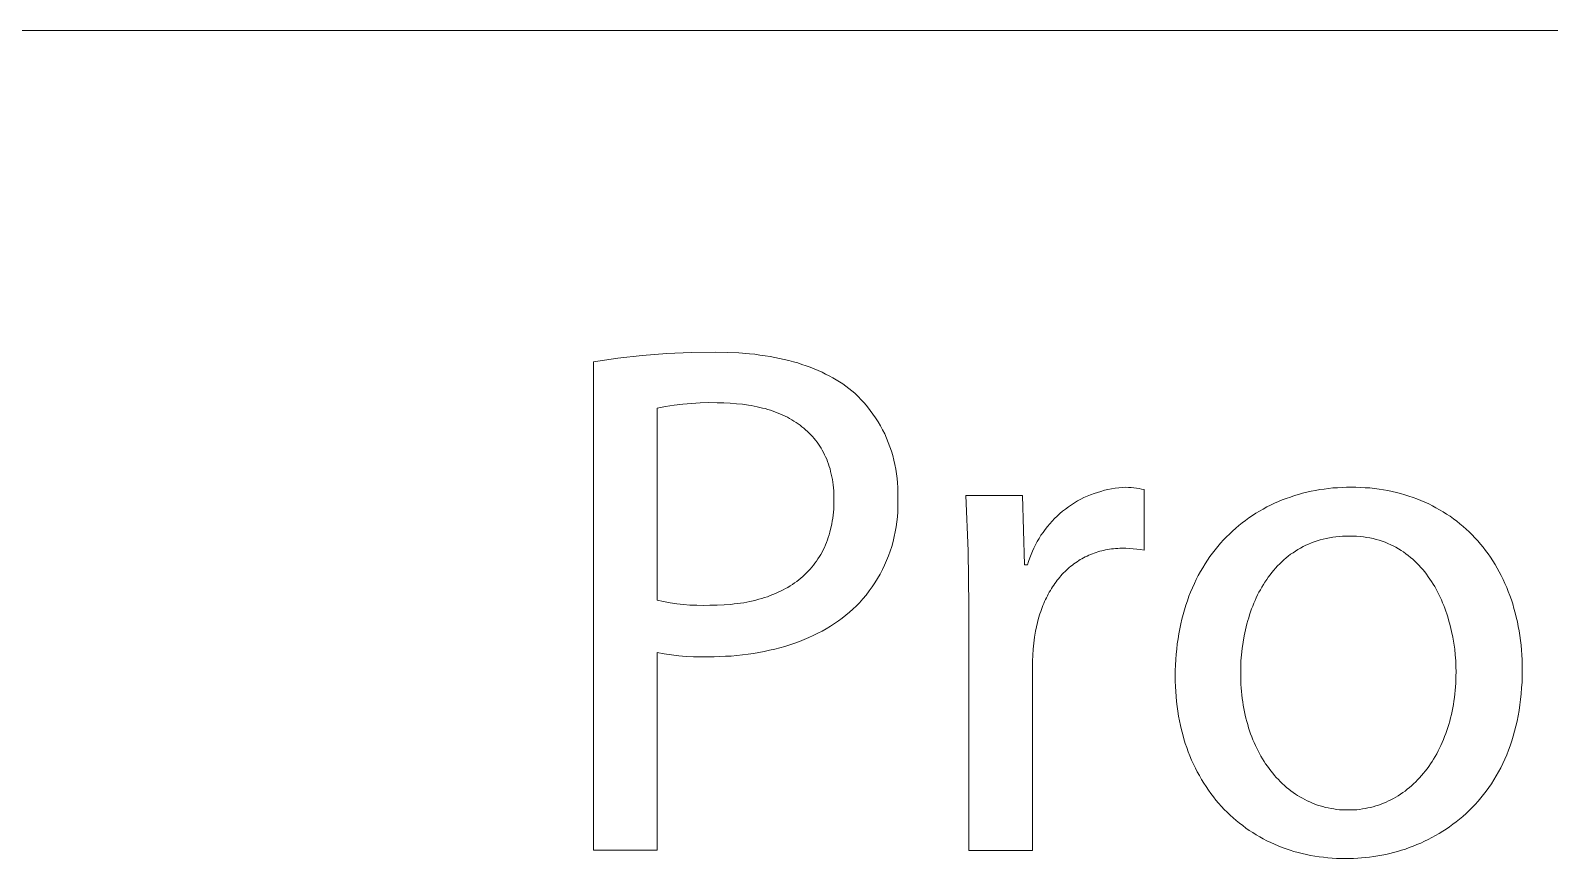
# Model space of a CAD drawing. Header units: millimetres. Extents: x -1519 to 3497, y -297 to 3208.
# Drawn here: x 1862.4 to 1966.4, y -213.3 to -156.6 of the extents above; entities that cross this region are included whole.
import ezdxf

# ---------------------------------------------------------------- set-up
doc = ezdxf.new("R2010")
doc.units = ezdxf.units.MM
doc.header["$MEASUREMENT"] = 0
doc.layers.add('Domyślny', color=7, linetype='Continuous', true_color=0x000000)

msp = doc.modelspace()

# ---------------------------------------------------------------- linework, layer by layer
at = {"layer": 'Domyślny', "color": 18, "lineweight": 15, "true_color": 0x000000}
for p, q in [((1601.48, -156.6), (3492.39, -156.6)), ((1902.64, -179.04), (1904.31, -178.85)), ((1904.31, -178.85), (1905.99, -178.72)), ((1905.99, -178.72), (1907.67, -178.65)), ((1907.67, -178.65), (1909.35, -178.63)), ((1909.35, -178.63), (1910.15, -178.64)), ((1910.15, -178.64), (1910.92, -178.68)), ((1910.92, -178.68), (1911.66, -178.74)), ((1911.66, -178.74), (1912.02, -178.77)), ((1912.02, -178.77), (1912.37, -178.82)), ((1912.37, -178.82), (1912.72, -178.87)), ((1912.72, -178.87), (1913.06, -178.92)), ((1900.97, -179.28), (1902.64, -179.04)), ((1900.97, -212.72), (1900.97, -179.28)), ((1913.06, -178.92), (1913.39, -178.98)), ((1913.39, -178.98), (1913.72, -179.05)), ((1913.72, -179.05), (1914.04, -179.12)), ((1914.04, -179.12), (1914.35, -179.19)), ((1914.35, -179.19), (1914.66, -179.28)), ((1914.66, -179.28), (1914.96, -179.36)), ((1914.96, -179.36), (1915.25, -179.46)), ((1915.25, -179.46), (1915.54, -179.55)), ((1915.54, -179.55), (1915.82, -179.66)), ((1915.82, -179.66), (1916.09, -179.76)), ((1916.09, -179.76), (1916.36, -179.88)), ((1916.36, -179.88), (1916.62, -179.99)), ((1916.62, -179.99), (1916.87, -180.12)), ((1916.87, -180.12), (1917.12, -180.24)), ((1917.12, -180.24), (1917.36, -180.38)), ((1917.36, -180.38), (1917.59, -180.51)), ((1917.59, -180.51), (1917.82, -180.66)), ((1917.82, -180.66), (1918.04, -180.8)), ((1918.04, -180.8), (1918.26, -180.95)), ((1918.26, -180.95), (1918.46, -181.11)), ((1918.46, -181.11), (1918.66, -181.27)), ((1918.66, -181.27), (1918.86, -181.44)), ((1918.86, -181.44), (1919.09, -181.66)), ((1919.09, -181.66), (1919.31, -181.88)), ((1919.31, -181.88), (1919.52, -182.12)), ((1905.91, -182.35), (1905.33, -182.46)), ((1905.33, -182.46), (1905.33, -195.6)), ((1906.5, -182.25), (1905.91, -182.35)), ((1907.09, -182.18), (1906.5, -182.25)), ((1907.68, -182.13), (1907.09, -182.18)), ((1908.27, -182.1), (1907.68, -182.13)), ((1908.86, -182.08), (1908.27, -182.1)), ((1909.45, -182.09), (1908.86, -182.08)), ((1909.9, -182.09), (1909.45, -182.09)), ((1910.34, -182.11), (1909.9, -182.09)), ((1910.76, -182.15), (1910.34, -182.11)), ((1911.18, -182.19), (1910.76, -182.15)), ((1911.58, -182.25), (1911.18, -182.19)), ((1911.78, -182.28), (1911.58, -182.25)), ((1911.98, -182.32), (1911.78, -182.28)), ((1912.17, -182.36), (1911.98, -182.32)), ((1912.36, -182.4), (1912.17, -182.36)), ((1912.55, -182.45), (1912.36, -182.4)), ((1912.73, -182.49), (1912.55, -182.45)), ((1912.91, -182.55), (1912.73, -182.49)), ((1913.09, -182.6), (1912.91, -182.55)), ((1913.27, -182.66), (1913.09, -182.6)), ((1913.44, -182.72), (1913.27, -182.66)), ((1913.61, -182.79), (1913.44, -182.72)), ((1913.77, -182.86), (1913.61, -182.79)), ((1913.94, -182.93), (1913.77, -182.86)), ((1914.09, -183.01), (1913.94, -182.93)), ((1914.25, -183.08), (1914.09, -183.01)), ((1919.52, -182.12), (1919.73, -182.36)), ((1919.73, -182.36), (1919.92, -182.61)), ((1919.92, -182.61), (1920.11, -182.86)), ((1920.11, -182.86), (1920.29, -183.12)), ((1914.4, -183.17), (1914.25, -183.08)), ((1914.55, -183.25), (1914.4, -183.17)), ((1914.7, -183.34), (1914.55, -183.25)), ((1914.84, -183.43), (1914.7, -183.34)), ((1914.98, -183.53), (1914.84, -183.43)), ((1915.12, -183.62), (1914.98, -183.53)), ((1915.25, -183.73), (1915.12, -183.62)), ((1915.38, -183.83), (1915.25, -183.73)), ((1915.5, -183.94), (1915.38, -183.83)), ((1915.63, -184.05), (1915.5, -183.94)), ((1915.74, -184.16), (1915.63, -184.05)), ((1920.29, -183.12), (1920.46, -183.39)), ((1920.46, -183.39), (1920.62, -183.66)), ((1920.62, -183.66), (1920.77, -183.94)), ((1920.77, -183.94), (1920.91, -184.22)), ((1915.86, -184.28), (1915.74, -184.16)), ((1915.97, -184.4), (1915.86, -184.28)), ((1916.08, -184.53), (1915.97, -184.4)), ((1916.18, -184.65), (1916.08, -184.53)), ((1916.28, -184.79), (1916.18, -184.65)), ((1916.38, -184.92), (1916.28, -184.79)), ((1916.47, -185.06), (1916.38, -184.92)), ((1916.56, -185.2), (1916.47, -185.06)), ((1920.91, -184.22), (1921.04, -184.51)), ((1921.04, -184.51), (1921.16, -184.8)), ((1921.16, -184.8), (1921.27, -185.1)), ((1921.27, -185.1), (1921.37, -185.4)), ((1916.64, -185.34), (1916.56, -185.2)), ((1916.72, -185.49), (1916.64, -185.34)), ((1916.8, -185.64), (1916.72, -185.49)), ((1916.87, -185.79), (1916.8, -185.64)), ((1916.94, -185.95), (1916.87, -185.79)), ((1917, -186.11), (1916.94, -185.95)), ((1917.06, -186.28), (1917, -186.11)), ((1921.37, -185.4), (1921.46, -185.7)), ((1921.46, -185.7), (1921.54, -186.01)), ((1921.54, -186.01), (1921.61, -186.32)), ((1917.11, -186.45), (1917.06, -186.28)), ((1917.17, -186.62), (1917.11, -186.45)), ((1917.21, -186.79), (1917.17, -186.62)), ((1917.25, -186.97), (1917.21, -186.79)), ((1917.29, -187.15), (1917.25, -186.97)), ((1917.33, -187.33), (1917.29, -187.15)), ((1921.61, -186.32), (1921.67, -186.63)), ((1921.67, -186.63), (1921.72, -186.94)), ((1921.72, -186.94), (1921.76, -187.26)), ((1917.36, -187.52), (1917.33, -187.33)), ((1917.38, -187.71), (1917.36, -187.52)), ((1917.4, -187.91), (1917.38, -187.71)), ((1917.42, -188.11), (1917.4, -187.91)), ((1917.43, -188.31), (1917.42, -188.11)), ((1921.76, -187.26), (1921.78, -187.57)), ((1921.78, -187.57), (1921.8, -187.89)), ((1921.8, -187.89), (1921.8, -188.2)), ((1921.8, -188.2), (1921.8, -188.52)), ((1935.24, -188.3), (1935.48, -188.22)), ((1935.48, -188.22), (1935.71, -188.15)), ((1935.71, -188.15), (1935.95, -188.08)), ((1935.95, -188.08), (1936.19, -188.03)), ((1936.19, -188.03), (1936.44, -187.98)), ((1936.44, -187.98), (1936.68, -187.94)), ((1936.68, -187.94), (1936.93, -187.91)), ((1936.93, -187.91), (1937.17, -187.89)), ((1937.17, -187.89), (1937.42, -187.87)), ((1937.42, -187.87), (1937.6, -187.88)), ((1937.6, -187.88), (1937.78, -187.89)), ((1937.78, -187.89), (1937.96, -187.91)), ((1937.96, -187.91), (1938.14, -187.93)), ((1938.14, -187.93), (1938.32, -187.95)), ((1938.32, -187.95), (1938.5, -187.99)), ((1938.5, -187.99), (1938.67, -188.02)), ((1938.67, -188.02), (1938.67, -192.18)), ((1949.52, -188.28), (1949.81, -188.21)), ((1949.81, -188.21), (1950.1, -188.14)), ((1950.1, -188.14), (1950.4, -188.09)), ((1950.4, -188.09), (1950.7, -188.03)), ((1950.7, -188.03), (1951, -187.99)), ((1951, -187.99), (1951.3, -187.95)), ((1951.3, -187.95), (1951.6, -187.92)), ((1951.6, -187.92), (1951.91, -187.9)), ((1951.91, -187.9), (1952.22, -187.88)), ((1952.22, -187.88), (1952.53, -187.87)), ((1952.53, -187.87), (1952.84, -187.86)), ((1952.84, -187.86), (1953.17, -187.87)), ((1953.17, -187.87), (1953.49, -187.88)), ((1953.49, -187.88), (1953.81, -187.9)), ((1953.81, -187.9), (1954.13, -187.92)), ((1954.13, -187.92), (1954.44, -187.96)), ((1954.44, -187.96), (1954.75, -188)), ((1954.75, -188), (1955.05, -188.04)), ((1955.05, -188.04), (1955.35, -188.1)), ((1955.35, -188.1), (1955.65, -188.16)), ((1955.65, -188.16), (1955.94, -188.23)), ((1955.94, -188.23), (1956.23, -188.3)), ((1917.42, -189.36), (1917.43, -189.15)), ((1917.44, -188.51), (1917.43, -188.31)), ((1917.43, -189.15), (1917.44, -188.94)), ((1917.44, -188.72), (1917.44, -188.51)), ((1917.44, -188.94), (1917.44, -188.72)), ((1921.8, -188.52), (1921.81, -188.86)), ((1921.81, -189.21), (1921.8, -189.55)), ((1921.81, -188.86), (1921.81, -189.21)), ((1926.63, -192.22), (1926.46, -188.43)), ((1926.46, -188.43), (1930.34, -188.43)), ((1930.34, -188.43), (1930.49, -193.19)), ((1933.29, -189.36), (1933.49, -189.21)), ((1933.49, -189.21), (1933.69, -189.07)), ((1933.69, -189.07), (1933.9, -188.94)), ((1933.9, -188.94), (1934.12, -188.81)), ((1934.12, -188.81), (1934.33, -188.69)), ((1934.33, -188.69), (1934.55, -188.58)), ((1934.55, -188.58), (1934.78, -188.48)), ((1934.78, -188.48), (1935.01, -188.38)), ((1935.01, -188.38), (1935.24, -188.3)), ((1946.82, -189.36), (1947.08, -189.22)), ((1947.08, -189.22), (1947.33, -189.09)), ((1947.33, -189.09), (1947.6, -188.97)), ((1947.6, -188.97), (1947.86, -188.85)), ((1947.86, -188.85), (1948.13, -188.74)), ((1948.13, -188.74), (1948.4, -188.63)), ((1948.4, -188.63), (1948.68, -188.54)), ((1948.68, -188.54), (1948.96, -188.44)), ((1948.96, -188.44), (1949.24, -188.36)), ((1949.24, -188.36), (1949.52, -188.28)), ((1956.23, -188.3), (1956.52, -188.38)), ((1956.52, -188.38), (1956.8, -188.47)), ((1956.8, -188.47), (1957.08, -188.56)), ((1957.08, -188.56), (1957.35, -188.67)), ((1957.35, -188.67), (1957.62, -188.77)), ((1957.62, -188.77), (1957.88, -188.89)), ((1957.88, -188.89), (1958.15, -189.01)), ((1958.15, -189.01), (1958.4, -189.14)), ((1958.4, -189.14), (1958.65, -189.27)), ((1958.65, -189.27), (1958.9, -189.41)), ((1917.29, -190.37), (1917.32, -190.18)), ((1917.32, -190.18), (1917.35, -189.98)), ((1917.35, -189.98), (1917.38, -189.78)), ((1917.38, -189.78), (1917.4, -189.57)), ((1917.4, -189.57), (1917.42, -189.36)), ((1921.74, -190.24), (1921.69, -190.58)), ((1921.78, -189.89), (1921.74, -190.24)), ((1921.8, -189.55), (1921.78, -189.89)), ((1932.21, -190.37), (1932.37, -190.19)), ((1932.37, -190.19), (1932.54, -190.01)), ((1932.54, -190.01), (1932.72, -189.84)), ((1932.72, -189.84), (1932.9, -189.67)), ((1932.9, -189.67), (1933.09, -189.51)), ((1933.09, -189.51), (1933.29, -189.36)), ((1945.16, -190.49), (1945.38, -190.31)), ((1945.38, -190.31), (1945.61, -190.14)), ((1945.61, -190.14), (1945.84, -189.97)), ((1945.84, -189.97), (1946.08, -189.81)), ((1946.08, -189.81), (1946.32, -189.65)), ((1946.32, -189.65), (1946.57, -189.5)), ((1946.57, -189.5), (1946.82, -189.36)), ((1958.9, -189.41), (1959.14, -189.55)), ((1959.14, -189.55), (1959.38, -189.71)), ((1959.38, -189.71), (1959.62, -189.86)), ((1959.62, -189.86), (1959.85, -190.03)), ((1959.85, -190.03), (1960.07, -190.2)), ((1960.07, -190.2), (1960.29, -190.37)), ((1916.99, -191.48), (1917.05, -191.3)), ((1917.05, -191.3), (1917.11, -191.12)), ((1917.11, -191.12), (1917.16, -190.94)), ((1917.16, -190.94), (1917.21, -190.75)), ((1917.21, -190.75), (1917.25, -190.57)), ((1917.25, -190.57), (1917.29, -190.37)), ((1921.56, -191.25), (1921.48, -191.59)), ((1921.63, -190.91), (1921.56, -191.25)), ((1921.69, -190.58), (1921.63, -190.91)), ((1931.48, -191.37), (1931.61, -191.16)), ((1931.61, -191.16), (1931.75, -190.96)), ((1931.75, -190.96), (1931.89, -190.76)), ((1931.89, -190.76), (1932.05, -190.56)), ((1932.05, -190.56), (1932.21, -190.37)), ((1944.1, -191.48), (1944.3, -191.27)), ((1944.3, -191.27), (1944.51, -191.07)), ((1944.51, -191.07), (1944.72, -190.87)), ((1944.72, -190.87), (1944.94, -190.68)), ((1944.94, -190.68), (1945.16, -190.49)), ((1951.36, -191.33), (1951.14, -191.37)), ((1951.58, -191.29), (1951.36, -191.33)), ((1951.8, -191.26), (1951.58, -191.29)), ((1952.03, -191.24), (1951.8, -191.26)), ((1952.26, -191.22), (1952.03, -191.24)), ((1952.5, -191.21), (1952.26, -191.22)), ((1952.74, -191.21), (1952.5, -191.21)), ((1952.99, -191.21), (1952.74, -191.21)), ((1953.22, -191.22), (1952.99, -191.21)), ((1953.46, -191.24), (1953.22, -191.22)), ((1953.69, -191.26), (1953.46, -191.24)), ((1953.91, -191.3), (1953.69, -191.26)), ((1954.13, -191.34), (1953.91, -191.3)), ((1954.35, -191.38), (1954.13, -191.34)), ((1960.29, -190.37), (1960.51, -190.55)), ((1960.51, -190.55), (1960.72, -190.74)), ((1960.72, -190.74), (1960.92, -190.93)), ((1960.92, -190.93), (1961.12, -191.13)), ((1961.12, -191.13), (1961.32, -191.33)), ((1961.32, -191.33), (1961.51, -191.54)), ((1916.53, -192.47), (1916.62, -192.31)), ((1916.62, -192.31), (1916.7, -192.15)), ((1916.7, -192.15), (1916.78, -191.99)), ((1916.78, -191.99), (1916.85, -191.82)), ((1916.85, -191.82), (1916.92, -191.65)), ((1916.92, -191.65), (1916.99, -191.48)), ((1921.28, -192.24), (1921.17, -192.57)), ((1921.39, -191.92), (1921.28, -192.24)), ((1921.48, -191.59), (1921.39, -191.92)), ((1926.66, -196.01), (1926.63, -192.22)), ((1930.93, -192.48), (1931.02, -192.25)), ((1931.02, -192.25), (1931.12, -192.03)), ((1931.12, -192.03), (1931.23, -191.81)), ((1931.23, -191.81), (1931.35, -191.59)), ((1931.35, -191.59), (1931.48, -191.37)), ((1935.25, -192.37), (1935.13, -192.42)), ((1935.38, -192.33), (1935.25, -192.37)), ((1935.51, -192.29), (1935.38, -192.33)), ((1935.64, -192.25), (1935.51, -192.29)), ((1935.77, -192.22), (1935.64, -192.25)), ((1935.9, -192.19), (1935.77, -192.22)), ((1936.03, -192.16), (1935.9, -192.19)), ((1936.17, -192.13), (1936.03, -192.16)), ((1936.3, -192.11), (1936.17, -192.13)), ((1936.44, -192.09), (1936.3, -192.11)), ((1936.58, -192.08), (1936.44, -192.09)), ((1936.72, -192.07), (1936.58, -192.08)), ((1936.87, -192.06), (1936.72, -192.07)), ((1937.01, -192.05), (1936.87, -192.06)), ((1937.15, -192.05), (1937.01, -192.05)), ((1937.41, -192.05), (1937.15, -192.05)), ((1937.66, -192.06), (1937.41, -192.05)), ((1937.92, -192.08), (1937.66, -192.06)), ((1938.17, -192.11), (1937.92, -192.08)), ((1938.42, -192.14), (1938.17, -192.11)), ((1938.67, -192.18), (1938.42, -192.14)), ((1943.17, -192.62), (1943.35, -192.38)), ((1943.35, -192.38), (1943.53, -192.15)), ((1943.53, -192.15), (1943.72, -191.92)), ((1943.72, -191.92), (1943.91, -191.7)), ((1943.91, -191.7), (1944.1, -191.48)), ((1948.87, -192.35), (1948.7, -192.46)), ((1949.03, -192.24), (1948.87, -192.35)), ((1949.2, -192.13), (1949.03, -192.24)), ((1949.38, -192.03), (1949.2, -192.13)), ((1949.56, -191.93), (1949.38, -192.03)), ((1949.74, -191.84), (1949.56, -191.93)), ((1949.93, -191.76), (1949.74, -191.84)), ((1950.12, -191.68), (1949.93, -191.76)), ((1950.32, -191.61), (1950.12, -191.68)), ((1950.51, -191.54), (1950.32, -191.61)), ((1950.72, -191.48), (1950.51, -191.54)), ((1950.93, -191.42), (1950.72, -191.48)), ((1951.14, -191.37), (1950.93, -191.42)), ((1954.56, -191.44), (1954.35, -191.38)), ((1954.76, -191.5), (1954.56, -191.44)), ((1954.97, -191.56), (1954.76, -191.5)), ((1955.16, -191.63), (1954.97, -191.56)), ((1955.36, -191.71), (1955.16, -191.63)), ((1955.55, -191.8), (1955.36, -191.71)), ((1955.73, -191.89), (1955.55, -191.8)), ((1955.91, -191.98), (1955.73, -191.89)), ((1956.09, -192.08), (1955.91, -191.98)), ((1956.26, -192.19), (1956.09, -192.08)), ((1956.43, -192.3), (1956.26, -192.19)), ((1956.59, -192.42), (1956.43, -192.3)), ((1961.51, -191.54), (1961.69, -191.76)), ((1961.69, -191.76), (1961.87, -191.98)), ((1961.87, -191.98), (1962.05, -192.2)), ((1962.05, -192.2), (1962.22, -192.43)), ((1915.81, -193.47), (1915.92, -193.34)), ((1915.92, -193.34), (1916.03, -193.2)), ((1916.03, -193.2), (1916.14, -193.06)), ((1916.14, -193.06), (1916.24, -192.92)), ((1916.24, -192.92), (1916.34, -192.77)), ((1916.34, -192.77), (1916.44, -192.62)), ((1916.44, -192.62), (1916.53, -192.47)), ((1920.9, -193.2), (1920.75, -193.51)), ((1921.04, -192.89), (1920.9, -193.2)), ((1921.17, -192.57), (1921.04, -192.89)), ((1930.49, -193.19), (1930.69, -193.19)), ((1930.69, -193.19), (1930.76, -192.95)), ((1930.76, -192.95), (1930.84, -192.71)), ((1930.84, -192.71), (1930.93, -192.48)), ((1933.55, -193.37), (1933.45, -193.45)), ((1933.65, -193.28), (1933.55, -193.37)), ((1933.76, -193.2), (1933.65, -193.28)), ((1933.86, -193.12), (1933.76, -193.2)), ((1933.97, -193.04), (1933.86, -193.12)), ((1934.08, -192.97), (1933.97, -193.04)), ((1934.19, -192.89), (1934.08, -192.97)), ((1934.3, -192.82), (1934.19, -192.89)), ((1934.41, -192.76), (1934.3, -192.82)), ((1934.53, -192.69), (1934.41, -192.76)), ((1934.64, -192.63), (1934.53, -192.69)), ((1934.76, -192.58), (1934.64, -192.63)), ((1934.88, -192.52), (1934.76, -192.58)), ((1935, -192.47), (1934.88, -192.52)), ((1935.13, -192.42), (1935, -192.47)), ((1942.53, -193.64), (1942.68, -193.38)), ((1942.68, -193.38), (1942.84, -193.12)), ((1942.84, -193.12), (1943, -192.87)), ((1943, -192.87), (1943.17, -192.62)), ((1947.67, -193.4), (1947.54, -193.55)), ((1947.81, -193.25), (1947.67, -193.4)), ((1947.95, -193.11), (1947.81, -193.25)), ((1948.09, -192.97), (1947.95, -193.11)), ((1948.24, -192.84), (1948.09, -192.97)), ((1948.39, -192.71), (1948.24, -192.84)), ((1948.54, -192.58), (1948.39, -192.71)), ((1948.7, -192.46), (1948.54, -192.58)), ((1956.75, -192.54), (1956.59, -192.42)), ((1956.9, -192.67), (1956.75, -192.54)), ((1957.06, -192.8), (1956.9, -192.67)), ((1957.2, -192.93), (1957.06, -192.8)), ((1957.35, -193.07), (1957.2, -192.93)), ((1957.48, -193.21), (1957.35, -193.07)), ((1957.62, -193.36), (1957.48, -193.21)), ((1957.75, -193.51), (1957.62, -193.36)), ((1962.22, -192.43), (1962.38, -192.66)), ((1962.38, -192.66), (1962.54, -192.91)), ((1962.54, -192.91), (1962.69, -193.15)), ((1962.69, -193.15), (1962.84, -193.4)), ((1962.84, -193.4), (1962.98, -193.66)), ((1914.59, -194.52), (1914.74, -194.42)), ((1914.74, -194.42), (1914.89, -194.31)), ((1914.89, -194.31), (1915.03, -194.2)), ((1915.03, -194.2), (1915.17, -194.09)), ((1915.17, -194.09), (1915.3, -193.97)), ((1915.3, -193.97), (1915.44, -193.85)), ((1915.44, -193.85), (1915.56, -193.73)), ((1915.56, -193.73), (1915.69, -193.6)), ((1915.69, -193.6), (1915.81, -193.47)), ((1920.24, -194.41), (1920.05, -194.69)), ((1920.42, -194.11), (1920.24, -194.41)), ((1920.59, -193.82), (1920.42, -194.11)), ((1920.75, -193.51), (1920.59, -193.82)), ((1932.56, -194.46), (1932.48, -194.58)), ((1932.64, -194.35), (1932.56, -194.46)), ((1932.72, -194.24), (1932.64, -194.35)), ((1932.81, -194.14), (1932.72, -194.24)), ((1932.89, -194.03), (1932.81, -194.14)), ((1932.98, -193.93), (1932.89, -194.03)), ((1933.07, -193.83), (1932.98, -193.93)), ((1933.16, -193.73), (1933.07, -193.83)), ((1933.26, -193.64), (1933.16, -193.73)), ((1933.35, -193.54), (1933.26, -193.64)), ((1933.45, -193.45), (1933.35, -193.54)), ((1941.98, -194.75), (1942.11, -194.46)), ((1942.11, -194.46), (1942.24, -194.18)), ((1942.24, -194.18), (1942.38, -193.91)), ((1942.38, -193.91), (1942.53, -193.64)), ((1946.94, -194.36), (1946.84, -194.53)), ((1947.06, -194.19), (1946.94, -194.36)), ((1947.17, -194.02), (1947.06, -194.19)), ((1947.29, -193.86), (1947.17, -194.02)), ((1947.42, -193.7), (1947.29, -193.86)), ((1947.54, -193.55), (1947.42, -193.7)), ((1957.88, -193.67), (1957.75, -193.51)), ((1958, -193.83), (1957.88, -193.67)), ((1958.12, -193.99), (1958, -193.83)), ((1958.23, -194.16), (1958.12, -193.99)), ((1958.35, -194.32), (1958.23, -194.16)), ((1958.45, -194.5), (1958.35, -194.32)), ((1962.98, -193.66), (1963.11, -193.92)), ((1963.11, -193.92), (1963.24, -194.18)), ((1963.24, -194.18), (1963.37, -194.45)), ((1963.37, -194.45), (1963.49, -194.72)), ((1912.3, -195.54), (1912.5, -195.48)), ((1912.5, -195.48), (1912.69, -195.42)), ((1912.69, -195.42), (1912.88, -195.36)), ((1912.88, -195.36), (1913.07, -195.29)), ((1913.07, -195.29), (1913.25, -195.22)), ((1913.25, -195.22), (1913.43, -195.14)), ((1913.43, -195.14), (1913.61, -195.06)), ((1913.61, -195.06), (1913.78, -194.98)), ((1913.78, -194.98), (1913.95, -194.9)), ((1913.95, -194.9), (1914.12, -194.81)), ((1914.12, -194.81), (1914.28, -194.72)), ((1914.28, -194.72), (1914.44, -194.62)), ((1914.44, -194.62), (1914.59, -194.52)), ((1919.42, -195.51), (1919.19, -195.77)), ((1919.64, -195.25), (1919.42, -195.51)), ((1919.85, -194.97), (1919.64, -195.25)), ((1920.05, -194.69), (1919.85, -194.97)), ((1931.98, -195.43), (1931.92, -195.56)), ((1932.05, -195.3), (1931.98, -195.43)), ((1932.11, -195.18), (1932.05, -195.3)), ((1932.18, -195.05), (1932.11, -195.18)), ((1932.25, -194.93), (1932.18, -195.05)), ((1932.33, -194.81), (1932.25, -194.93)), ((1932.4, -194.69), (1932.33, -194.81)), ((1932.48, -194.58), (1932.4, -194.69)), ((1941.63, -195.64), (1941.74, -195.33)), ((1941.74, -195.33), (1941.85, -195.04)), ((1941.85, -195.04), (1941.98, -194.75)), ((1946.35, -195.43), (1946.27, -195.62)), ((1946.44, -195.24), (1946.35, -195.43)), ((1946.53, -195.06), (1946.44, -195.24)), ((1946.63, -194.88), (1946.53, -195.06)), ((1946.73, -194.7), (1946.63, -194.88)), ((1946.84, -194.53), (1946.73, -194.7)), ((1958.56, -194.67), (1958.45, -194.5)), ((1958.66, -194.85), (1958.56, -194.67)), ((1958.75, -195.03), (1958.66, -194.85)), ((1958.85, -195.21), (1958.75, -195.03)), ((1958.93, -195.4), (1958.85, -195.21)), ((1959.02, -195.58), (1958.93, -195.4)), ((1963.49, -194.72), (1963.6, -195)), ((1963.6, -195), (1963.71, -195.28)), ((1963.71, -195.28), (1963.81, -195.57)), ((1905.33, -195.6), (1905.77, -195.7)), ((1905.77, -195.7), (1906.22, -195.78)), ((1906.22, -195.78), (1906.68, -195.84)), ((1906.68, -195.84), (1907.13, -195.89)), ((1907.13, -195.89), (1907.58, -195.93)), ((1907.58, -195.93), (1908.04, -195.95)), ((1908.04, -195.95), (1908.5, -195.96)), ((1908.5, -195.96), (1908.95, -195.95)), ((1908.95, -195.95), (1909.44, -195.94)), ((1909.44, -195.94), (1909.92, -195.92)), ((1909.92, -195.92), (1910.38, -195.89)), ((1910.38, -195.89), (1910.6, -195.86)), ((1910.6, -195.86), (1910.83, -195.83)), ((1910.83, -195.83), (1911.05, -195.8)), ((1911.05, -195.8), (1911.27, -195.77)), ((1911.27, -195.77), (1911.48, -195.73)), ((1911.48, -195.73), (1911.69, -195.69)), ((1911.69, -195.69), (1911.9, -195.64)), ((1911.9, -195.64), (1912.1, -195.59)), ((1912.1, -195.59), (1912.3, -195.54)), ((1918.5, -196.42), (1918.26, -196.63)), ((1918.74, -196.21), (1918.5, -196.42)), ((1918.97, -195.99), (1918.74, -196.21)), ((1919.19, -195.77), (1918.97, -195.99)), ((1926.66, -212.73), (1926.66, -196.01)), ((1931.54, -196.53), (1931.45, -196.82)), ((1931.59, -196.38), (1931.54, -196.53)), ((1931.64, -196.24), (1931.59, -196.38)), ((1931.69, -196.1), (1931.64, -196.24)), ((1931.74, -195.96), (1931.69, -196.1)), ((1931.8, -195.83), (1931.74, -195.96)), ((1931.86, -195.7), (1931.8, -195.83)), ((1931.92, -195.56), (1931.86, -195.7)), ((1941.34, -196.57), (1941.43, -196.26)), ((1941.43, -196.26), (1941.52, -195.94)), ((1941.52, -195.94), (1941.63, -195.64)), ((1945.96, -196.4), (1945.89, -196.6)), ((1946.03, -196.2), (1945.96, -196.4)), ((1946.11, -196), (1946.03, -196.2)), ((1946.18, -195.81), (1946.11, -196)), ((1946.27, -195.62), (1946.18, -195.81)), ((1959.1, -195.77), (1959.02, -195.58)), ((1959.18, -195.96), (1959.1, -195.77)), ((1959.25, -196.15), (1959.18, -195.96)), ((1959.32, -196.35), (1959.25, -196.15)), ((1959.39, -196.54), (1959.32, -196.35)), ((1959.45, -196.74), (1959.39, -196.54)), ((1963.81, -195.57), (1963.9, -195.86)), ((1963.9, -195.86), (1963.99, -196.16)), ((1963.99, -196.16), (1964.07, -196.46)), ((1964.07, -196.46), (1964.15, -196.77)), ((1916.91, -197.55), (1916.62, -197.71)), ((1917.2, -197.38), (1916.91, -197.55)), ((1917.47, -197.2), (1917.2, -197.38)), ((1917.74, -197.02), (1917.47, -197.2)), ((1918, -196.83), (1917.74, -197.02)), ((1918.26, -196.63), (1918, -196.83)), ((1931.3, -197.42), (1931.24, -197.73)), ((1931.37, -197.12), (1931.3, -197.42)), ((1931.45, -196.82), (1931.37, -197.12)), ((1941.04, -197.9), (1941.11, -197.56)), ((1941.11, -197.56), (1941.18, -197.22)), ((1941.18, -197.22), (1941.25, -196.9)), ((1941.25, -196.9), (1941.34, -196.57)), ((1945.66, -197.42), (1945.61, -197.62)), ((1945.71, -197.21), (1945.66, -197.42)), ((1945.77, -197), (1945.71, -197.21)), ((1945.83, -196.8), (1945.77, -197)), ((1945.89, -196.6), (1945.83, -196.8)), ((1959.51, -196.94), (1959.45, -196.74)), ((1959.62, -197.34), (1959.51, -196.94)), ((1959.72, -197.74), (1959.62, -197.34)), ((1964.15, -196.77), (1964.22, -197.07)), ((1964.22, -197.07), (1964.28, -197.39)), ((1964.28, -197.39), (1964.34, -197.7)), ((1914.75, -198.54), (1914.41, -198.65)), ((1915.08, -198.42), (1914.75, -198.54)), ((1915.4, -198.29), (1915.08, -198.42)), ((1915.71, -198.16), (1915.4, -198.29)), ((1916.02, -198.01), (1915.71, -198.16)), ((1916.33, -197.86), (1916.02, -198.01)), ((1916.62, -197.71), (1916.33, -197.86)), ((1931.12, -198.55), (1931.08, -198.96)), ((1931.17, -198.14), (1931.12, -198.55)), ((1931.24, -197.73), (1931.17, -198.14)), ((1940.9, -198.95), (1940.94, -198.59)), ((1940.94, -198.59), (1940.99, -198.24)), ((1940.99, -198.24), (1941.04, -197.9)), ((1945.45, -198.47), (1945.38, -198.9)), ((1945.52, -198.04), (1945.45, -198.47)), ((1945.61, -197.62), (1945.52, -198.04)), ((1959.8, -198.14), (1959.72, -197.74)), ((1959.87, -198.54), (1959.8, -198.14)), ((1959.93, -198.95), (1959.87, -198.54)), ((1964.34, -197.7), (1964.39, -198.02)), ((1964.39, -198.02), (1964.43, -198.35)), ((1964.43, -198.35), (1964.47, -198.68)), ((1905.82, -199.27), (1905.33, -199.18)), ((1905.33, -199.18), (1905.33, -212.72)), ((1906.32, -199.35), (1905.82, -199.27)), ((1906.82, -199.41), (1906.32, -199.35)), ((1907.32, -199.45), (1906.82, -199.41)), ((1907.83, -199.47), (1907.32, -199.45)), ((1908.33, -199.48), (1907.83, -199.47)), ((1908.84, -199.48), (1908.33, -199.48)), ((1909.24, -199.47), (1908.84, -199.48)), ((1909.63, -199.46), (1909.24, -199.47)), ((1910.02, -199.44), (1909.63, -199.46)), ((1910.41, -199.42), (1910.02, -199.44)), ((1910.8, -199.38), (1910.41, -199.42)), ((1911.18, -199.34), (1910.8, -199.38)), ((1911.56, -199.3), (1911.18, -199.34)), ((1911.93, -199.24), (1911.56, -199.3)), ((1912.3, -199.18), (1911.93, -199.24)), ((1912.67, -199.11), (1912.3, -199.18)), ((1913.03, -199.03), (1912.67, -199.11)), ((1913.38, -198.95), (1913.03, -199.03)), ((1913.73, -198.85), (1913.38, -198.95)), ((1914.07, -198.76), (1913.73, -198.85)), ((1914.41, -198.65), (1914.07, -198.76)), ((1931.05, -199.37), (1931.04, -199.78)), ((1931.08, -198.96), (1931.05, -199.37)), ((1940.82, -200.04), (1940.84, -199.67)), ((1940.84, -199.67), (1940.86, -199.3)), ((1940.86, -199.3), (1940.9, -198.95)), ((1945.34, -199.33), (1945.3, -199.76)), ((1945.38, -198.9), (1945.34, -199.33)), ((1959.97, -199.35), (1959.93, -198.95)), ((1960, -199.74), (1959.97, -199.35)), ((1964.47, -198.68), (1964.5, -199.01)), ((1964.5, -199.01), (1964.52, -199.35)), ((1964.52, -199.35), (1964.54, -199.69)), ((1931.04, -199.78), (1931.04, -212.73)), ((1940.8, -200.41), (1940.82, -200.04)), ((1940.8, -200.79), (1940.8, -200.41)), ((1945.3, -199.76), (1945.28, -200.19)), ((1945.28, -200.19), (1945.28, -200.63)), ((1945.28, -200.63), (1945.28, -200.87)), ((1960.02, -200.14), (1960, -199.74)), ((1960.03, -200.53), (1960.02, -200.14)), ((1960.02, -200.78), (1960.03, -200.53)), ((1964.54, -199.69), (1964.55, -200.03)), ((1964.55, -200.03), (1964.55, -200.38)), ((1964.55, -200.38), (1964.55, -200.79)), ((1940.8, -201.15), (1940.8, -200.79)), ((1940.82, -201.5), (1940.8, -201.15)), ((1940.83, -201.85), (1940.82, -201.5)), ((1945.28, -200.87), (1945.29, -201.12)), ((1945.29, -201.12), (1945.3, -201.36)), ((1945.3, -201.36), (1945.31, -201.61)), ((1945.31, -201.61), (1945.33, -201.85)), ((1959.97, -201.78), (1959.99, -201.53)), ((1959.99, -201.53), (1960.01, -201.29)), ((1960.01, -201.29), (1960.02, -201.03)), ((1960.02, -201.03), (1960.02, -200.78)), ((1964.51, -201.61), (1964.48, -202)), ((1964.54, -201.2), (1964.51, -201.61)), ((1964.55, -200.79), (1964.54, -201.2)), ((1940.86, -202.2), (1940.83, -201.85)), ((1940.89, -202.54), (1940.86, -202.2)), ((1940.93, -202.87), (1940.89, -202.54)), ((1945.33, -201.85), (1945.36, -202.08)), ((1945.36, -202.08), (1945.38, -202.32)), ((1945.38, -202.32), (1945.42, -202.55)), ((1945.42, -202.55), (1945.45, -202.78)), ((1945.45, -202.78), (1945.49, -203.01)), ((1959.8, -202.97), (1959.84, -202.74)), ((1959.84, -202.74), (1959.88, -202.5)), ((1959.88, -202.5), (1959.92, -202.27)), ((1959.92, -202.27), (1959.94, -202.02)), ((1959.94, -202.02), (1959.97, -201.78)), ((1964.39, -202.77), (1964.34, -203.14)), ((1964.44, -202.39), (1964.39, -202.77)), ((1964.48, -202), (1964.44, -202.39)), ((1940.98, -203.2), (1940.93, -202.87)), ((1941.03, -203.53), (1940.98, -203.2)), ((1941.09, -203.85), (1941.03, -203.53)), ((1945.49, -203.01), (1945.54, -203.24)), ((1945.54, -203.24), (1945.59, -203.46)), ((1945.59, -203.46), (1945.64, -203.68)), ((1945.64, -203.68), (1945.7, -203.9)), ((1959.59, -203.88), (1959.65, -203.66)), ((1959.65, -203.66), (1959.71, -203.43)), ((1959.71, -203.43), (1959.76, -203.2)), ((1959.76, -203.2), (1959.8, -202.97)), ((1964.27, -203.51), (1964.2, -203.87)), ((1964.34, -203.14), (1964.27, -203.51)), ((1941.16, -204.17), (1941.09, -203.85)), ((1941.23, -204.48), (1941.16, -204.17)), ((1941.31, -204.79), (1941.23, -204.48)), ((1941.4, -205.1), (1941.31, -204.79)), ((1945.7, -203.9), (1945.76, -204.11)), ((1945.76, -204.11), (1945.82, -204.33)), ((1945.82, -204.33), (1945.89, -204.54)), ((1945.89, -204.54), (1945.96, -204.74)), ((1945.96, -204.74), (1946.04, -204.95)), ((1959.24, -204.94), (1959.32, -204.73)), ((1959.32, -204.73), (1959.4, -204.52)), ((1959.4, -204.52), (1959.47, -204.31)), ((1959.47, -204.31), (1959.53, -204.1)), ((1959.53, -204.1), (1959.59, -203.88)), ((1964.03, -204.57), (1963.94, -204.9)), ((1964.12, -204.22), (1964.03, -204.57)), ((1964.2, -203.87), (1964.12, -204.22)), ((1941.49, -205.4), (1941.4, -205.1)), ((1941.59, -205.69), (1941.49, -205.4)), ((1941.69, -205.98), (1941.59, -205.69)), ((1946.04, -204.95), (1946.12, -205.15)), ((1946.12, -205.15), (1946.2, -205.34)), ((1946.2, -205.34), (1946.29, -205.54)), ((1946.29, -205.54), (1946.38, -205.73)), ((1946.38, -205.73), (1946.47, -205.91)), ((1946.47, -205.91), (1946.57, -206.1)), ((1958.8, -205.92), (1958.9, -205.73)), ((1958.9, -205.73), (1958.99, -205.54)), ((1958.99, -205.54), (1959.08, -205.34)), ((1959.08, -205.34), (1959.16, -205.14)), ((1959.16, -205.14), (1959.24, -204.94)), ((1963.61, -205.87), (1963.49, -206.18)), ((1963.73, -205.56), (1963.61, -205.87)), ((1963.84, -205.23), (1963.73, -205.56)), ((1963.94, -204.9), (1963.84, -205.23)), ((1941.81, -206.26), (1941.69, -205.98)), ((1941.92, -206.54), (1941.81, -206.26)), ((1942.05, -206.82), (1941.92, -206.54)), ((1942.18, -207.09), (1942.05, -206.82)), ((1946.57, -206.1), (1946.67, -206.28)), ((1946.67, -206.28), (1946.77, -206.46)), ((1946.77, -206.46), (1946.88, -206.63)), ((1946.88, -206.63), (1946.99, -206.8)), ((1946.99, -206.8), (1947.11, -206.97)), ((1958.15, -206.98), (1958.27, -206.81)), ((1958.27, -206.81), (1958.38, -206.64)), ((1958.38, -206.64), (1958.49, -206.47)), ((1958.49, -206.47), (1958.6, -206.29)), ((1958.6, -206.29), (1958.7, -206.11)), ((1958.7, -206.11), (1958.8, -205.92)), ((1963.22, -206.78), (1963.08, -207.07)), ((1963.36, -206.49), (1963.22, -206.78)), ((1963.49, -206.18), (1963.36, -206.49)), ((1942.31, -207.35), (1942.18, -207.09)), ((1942.45, -207.61), (1942.31, -207.35)), ((1942.6, -207.87), (1942.45, -207.61)), ((1942.75, -208.12), (1942.6, -207.87)), ((1947.11, -206.97), (1947.22, -207.13)), ((1947.22, -207.13), (1947.34, -207.29)), ((1947.34, -207.29), (1947.47, -207.44)), ((1947.47, -207.44), (1947.59, -207.59)), ((1947.59, -207.59), (1947.72, -207.74)), ((1947.72, -207.74), (1947.86, -207.88)), ((1947.86, -207.88), (1947.99, -208.02)), ((1957.26, -208.03), (1957.39, -207.89)), ((1957.39, -207.89), (1957.53, -207.75)), ((1957.53, -207.75), (1957.66, -207.61)), ((1957.66, -207.61), (1957.79, -207.45)), ((1957.79, -207.45), (1957.91, -207.3)), ((1957.91, -207.3), (1958.04, -207.14)), ((1958.04, -207.14), (1958.15, -206.98)), ((1962.61, -207.89), (1962.45, -208.16)), ((1962.77, -207.63), (1962.61, -207.89)), ((1962.93, -207.35), (1962.77, -207.63)), ((1963.08, -207.07), (1962.93, -207.35)), ((1942.91, -208.36), (1942.75, -208.12)), ((1943.07, -208.6), (1942.91, -208.36)), ((1943.24, -208.83), (1943.07, -208.6)), ((1943.41, -209.06), (1943.24, -208.83)), ((1947.99, -208.02), (1948.13, -208.15)), ((1948.13, -208.15), (1948.27, -208.28)), ((1948.27, -208.28), (1948.42, -208.41)), ((1948.42, -208.41), (1948.57, -208.53)), ((1948.57, -208.53), (1948.72, -208.65)), ((1948.72, -208.65), (1948.87, -208.76)), ((1948.87, -208.76), (1949.03, -208.87)), ((1949.03, -208.87), (1949.18, -208.97)), ((1949.18, -208.97), (1949.34, -209.07)), ((1955.9, -209.08), (1956.06, -208.98)), ((1956.06, -208.98), (1956.22, -208.88)), ((1956.22, -208.88), (1956.38, -208.77)), ((1956.38, -208.77), (1956.53, -208.66)), ((1956.53, -208.66), (1956.68, -208.54)), ((1956.68, -208.54), (1956.83, -208.42)), ((1956.83, -208.42), (1956.98, -208.3)), ((1956.98, -208.3), (1957.12, -208.17)), ((1957.12, -208.17), (1957.26, -208.03)), ((1961.91, -208.9), (1961.72, -209.13)), ((1962.09, -208.66), (1961.91, -208.9)), ((1962.27, -208.41), (1962.09, -208.66)), ((1962.45, -208.16), (1962.27, -208.41)), ((1943.59, -209.28), (1943.41, -209.06)), ((1943.77, -209.5), (1943.59, -209.28)), ((1943.96, -209.71), (1943.77, -209.5)), ((1944.16, -209.92), (1943.96, -209.71)), ((1944.35, -210.12), (1944.16, -209.92)), ((1949.34, -209.07), (1949.51, -209.16)), ((1949.51, -209.16), (1949.67, -209.25)), ((1949.67, -209.25), (1949.84, -209.34)), ((1949.84, -209.34), (1950.01, -209.41)), ((1950.01, -209.41), (1950.19, -209.49)), ((1950.19, -209.49), (1950.36, -209.56)), ((1950.36, -209.56), (1950.54, -209.62)), ((1950.54, -209.62), (1950.72, -209.68)), ((1950.72, -209.68), (1950.9, -209.73)), ((1950.9, -209.73), (1951.09, -209.78)), ((1951.09, -209.78), (1951.28, -209.82)), ((1951.28, -209.82), (1951.47, -209.86)), ((1951.47, -209.86), (1951.66, -209.89)), ((1951.66, -209.89), (1951.85, -209.92)), ((1951.85, -209.92), (1952.05, -209.94)), ((1952.05, -209.94), (1952.24, -209.95)), ((1952.24, -209.95), (1952.44, -209.96)), ((1952.44, -209.96), (1952.64, -209.96)), ((1952.64, -209.96), (1952.84, -209.96)), ((1952.84, -209.96), (1953.04, -209.95)), ((1953.04, -209.95), (1953.23, -209.94)), ((1953.23, -209.94), (1953.42, -209.92)), ((1953.42, -209.92), (1953.61, -209.89)), ((1953.61, -209.89), (1953.8, -209.86)), ((1953.8, -209.86), (1953.98, -209.82)), ((1953.98, -209.82), (1954.17, -209.78)), ((1954.17, -209.78), (1954.35, -209.74)), ((1954.35, -209.74), (1954.53, -209.68)), ((1954.53, -209.68), (1954.71, -209.63)), ((1954.71, -209.63), (1954.89, -209.56)), ((1954.89, -209.56), (1955.06, -209.49)), ((1955.06, -209.49), (1955.24, -209.42)), ((1955.24, -209.42), (1955.41, -209.34)), ((1955.41, -209.34), (1955.57, -209.26)), ((1955.57, -209.26), (1955.74, -209.17)), ((1955.74, -209.17), (1955.9, -209.08)), ((1960.92, -210), (1960.71, -210.2)), ((1961.13, -209.79), (1960.92, -210)), ((1961.33, -209.58), (1961.13, -209.79)), ((1961.53, -209.36), (1961.33, -209.58)), ((1961.72, -209.13), (1961.53, -209.36)), ((1944.56, -210.31), (1944.35, -210.12)), ((1944.77, -210.5), (1944.56, -210.31)), ((1944.98, -210.68), (1944.77, -210.5)), ((1945.19, -210.86), (1944.98, -210.68)), ((1945.42, -211.03), (1945.19, -210.86)), ((1945.64, -211.2), (1945.42, -211.03)), ((1959.58, -211.11), (1959.35, -211.27)), ((1959.81, -210.94), (1959.58, -211.11)), ((1960.04, -210.76), (1959.81, -210.94)), ((1960.27, -210.58), (1960.04, -210.76)), ((1960.49, -210.4), (1960.27, -210.58)), ((1960.71, -210.2), (1960.49, -210.4)), ((1945.87, -211.36), (1945.64, -211.2)), ((1946.11, -211.51), (1945.87, -211.36)), ((1946.34, -211.66), (1946.11, -211.51)), ((1946.59, -211.8), (1946.34, -211.66)), ((1946.83, -211.93), (1946.59, -211.8)), ((1947.08, -212.06), (1946.83, -211.93)), ((1947.34, -212.19), (1947.08, -212.06)), ((1957.86, -212.1), (1957.61, -212.22)), ((1958.12, -211.98), (1957.86, -212.1)), ((1958.37, -211.85), (1958.12, -211.98)), ((1958.62, -211.71), (1958.37, -211.85)), ((1958.86, -211.57), (1958.62, -211.71)), ((1959.11, -211.42), (1958.86, -211.57)), ((1959.35, -211.27), (1959.11, -211.42)), ((1905.33, -212.72), (1900.97, -212.72)), ((1931.04, -212.73), (1926.66, -212.73)), ((1947.59, -212.3), (1947.34, -212.19)), ((1947.85, -212.41), (1947.59, -212.3)), ((1948.12, -212.52), (1947.85, -212.41)), ((1948.39, -212.62), (1948.12, -212.52)), ((1948.66, -212.71), (1948.39, -212.62)), ((1948.93, -212.79), (1948.66, -212.71)), ((1949.21, -212.87), (1948.93, -212.79)), ((1949.49, -212.94), (1949.21, -212.87)), ((1949.78, -213.01), (1949.49, -212.94)), ((1950.06, -213.07), (1949.78, -213.01)), ((1950.35, -213.12), (1950.06, -213.07)), ((1950.65, -213.16), (1950.35, -213.12)), ((1950.94, -213.2), (1950.65, -213.16)), ((1954.11, -213.18), (1953.84, -213.22)), ((1954.39, -213.15), (1954.11, -213.18)), ((1954.66, -213.1), (1954.39, -213.15)), ((1954.94, -213.05), (1954.66, -213.1)), ((1955.21, -213), (1954.94, -213.05)), ((1955.48, -212.93), (1955.21, -213)), ((1955.75, -212.87), (1955.48, -212.93)), ((1956.02, -212.79), (1955.75, -212.87)), ((1956.29, -212.71), (1956.02, -212.79)), ((1956.56, -212.63), (1956.29, -212.71)), ((1956.82, -212.53), (1956.56, -212.63)), ((1957.09, -212.44), (1956.82, -212.53)), ((1957.35, -212.33), (1957.09, -212.44)), ((1957.61, -212.22), (1957.35, -212.33)), ((1951.24, -213.23), (1950.94, -213.2)), ((1951.54, -213.26), (1951.24, -213.23)), ((1951.85, -213.27), (1951.54, -213.26)), ((1952.15, -213.28), (1951.85, -213.27)), ((1952.46, -213.29), (1952.15, -213.28)), ((1952.74, -213.28), (1952.46, -213.29)), ((1953.01, -213.28), (1952.74, -213.28)), ((1953.29, -213.26), (1953.01, -213.28)), ((1953.56, -213.24), (1953.29, -213.26)), ((1953.84, -213.22), (1953.56, -213.24))]:
    msp.add_line(p, q, dxfattribs=at)

doc.saveas('drawing.dxf')
